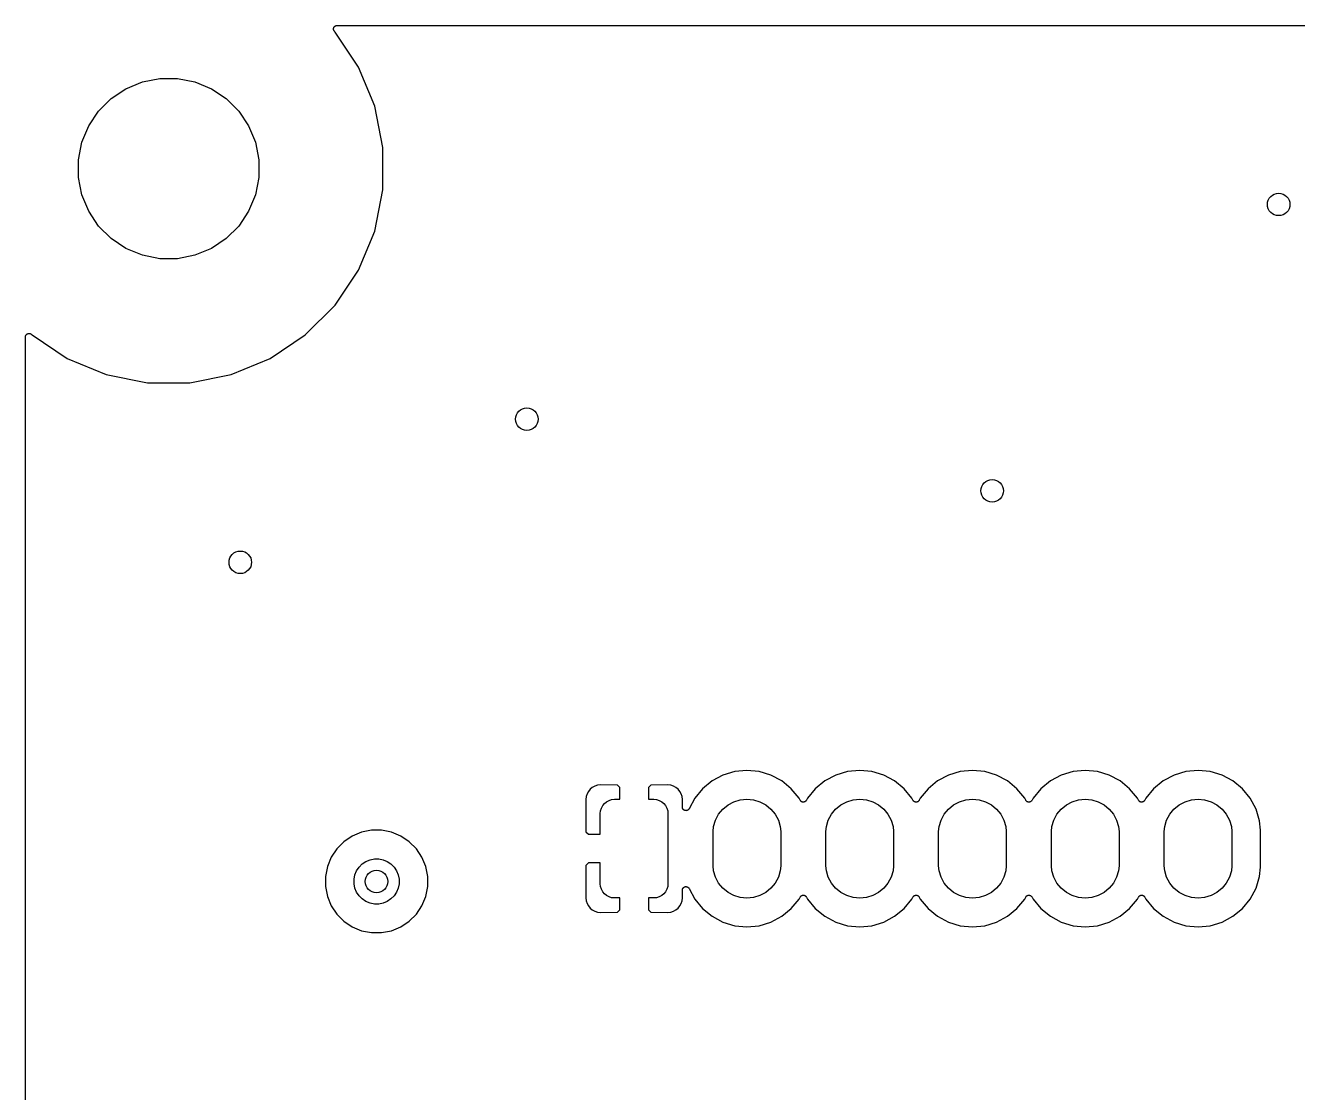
# Model space of a CAD drawing. Extents: x 1 to 139, y -76 to -1.
# Drawn here: x 0.64 to 23.2, y -19.57 to -0.64 of the extents above; entities that cross this region are included whole.
import ezdxf

# ---------------------------------------------------------------- set-up
doc = ezdxf.new("R2010")
doc.units = 0
doc.header["$MEASUREMENT"] = 0
doc.layers.add('BLACK', color=7, linetype='CONTINUOUS')

msp = doc.modelspace()

# ---------------------------------------------------------------- linework, layer by layer
at = {"layer": 'BLACK', "linetype": 'CONTINUOUS'}
for p, q in [((6.10199, -0.67965), (6.10378, -0.67389)), ((6.10378, -0.67389), (6.10383, -0.6738)), ((6.10383, -0.6738), (6.10386, -0.67369)), ((6.10386, -0.67369), (6.10678, -0.66833)), ((6.10678, -0.66833), (6.10967, -0.66299)), ((6.10967, -0.66299), (6.10974, -0.6629)), ((6.10974, -0.6629), (6.1098, -0.66281)), ((6.1098, -0.66281), (6.11367, -0.65816)), ((6.11367, -0.65816), (6.11757, -0.65344)), ((6.11757, -0.65344), (6.11766, -0.65337)), ((6.11766, -0.65337), (6.11773, -0.65329)), ((6.11773, -0.65329), (6.12254, -0.64939)), ((6.12254, -0.64939), (6.12717, -0.64561)), ((6.12717, -0.64561), (6.12727, -0.64556)), ((6.12727, -0.64556), (6.12736, -0.64549)), ((6.12736, -0.64549), (6.13275, -0.64265)), ((6.13275, -0.64265), (6.13812, -0.63979)), ((6.13812, -0.63979), (6.13823, -0.63976)), ((6.13823, -0.63976), (6.13832, -0.63971)), ((6.13832, -0.63971), (6.14403, -0.63801)), ((6.14403, -0.63801), (6.14998, -0.63621)), ((6.14998, -0.63621), (6.15009, -0.6362)), ((6.15009, -0.6362), (6.1502, -0.63617)), ((6.1502, -0.63617), (6.15635, -0.63558)), ((6.15635, -0.63558), (6.16231, -0.635)), ((6.16231, -0.635), (133.538, -0.635)), ((6.09882, -0.69783), (6.09949, -0.69164)), ((6.09883, -0.69795), (6.09882, -0.69783)), ((6.09882, -0.69806), (6.09883, -0.69795)), ((6.09936, -0.70401), (6.09882, -0.69806)), ((6.0999, -0.71018), (6.09936, -0.70401)), ((6.09949, -0.69164), (6.10011, -0.68573)), ((6.09993, -0.71029), (6.0999, -0.71018)), ((6.09994, -0.7104), (6.09993, -0.71029)), ((6.10166, -0.71623), (6.09994, -0.7104)), ((6.10011, -0.68573), (6.10014, -0.68563)), ((6.10014, -0.68563), (6.10016, -0.68551)), ((6.10016, -0.68551), (6.10199, -0.67965)), ((6.10336, -0.72208), (6.10166, -0.71623)), ((6.10341, -0.72218), (6.10336, -0.72208)), ((6.10344, -0.72229), (6.10341, -0.72218)), ((6.10629, -0.72774), (6.10344, -0.72229)), ((6.10906, -0.73308), (6.10629, -0.72774)), ((6.10913, -0.73317), (6.10906, -0.73308)), ((6.10918, -0.73327), (6.10913, -0.73317)), ((6.11303, -0.73806), (6.10918, -0.73327)), ((6.11679, -0.74277), (6.11303, -0.73806)), ((6.11694, -0.74292), (6.11679, -0.74277)), ((6.11695, -0.74293), (6.11694, -0.74292)), ((6.11696, -0.74294), (6.11695, -0.74293)), ((6.11741, -0.7434), (6.11696, -0.74294)), ((6.12665, -0.75264), (6.11741, -0.7434)), ((6.54252, -1.37503), (6.12665, -0.75264)), ((2.7083, -1.63649), (3.01741, -1.575)), ((3.01741, -1.575), (3.33259, -1.575)), ((3.33259, -1.575), (3.6417, -1.63649)), ((6.82897, -2.06658), (6.54252, -1.37503)), ((2.15506, -1.9322), (2.41712, -1.7571)), ((2.41712, -1.7571), (2.7083, -1.63649)), ((3.6417, -1.63649), (3.93288, -1.7571)), ((3.93288, -1.7571), (4.19494, -1.9322)), ((1.9322, -2.15506), (2.15506, -1.9322)), ((4.19494, -1.9322), (4.4178, -2.15506)), ((1.7571, -2.41712), (1.9322, -2.15506)), ((4.4178, -2.15506), (4.5929, -2.41712)), ((6.975, -2.80073), (6.82897, -2.06658)), ((1.63649, -2.7083), (1.7571, -2.41712)), ((4.5929, -2.41712), (4.71351, -2.7083)), ((1.575, -3.01741), (1.63649, -2.7083)), ((4.71351, -2.7083), (4.775, -3.01741)), ((6.975, -3.54927), (6.975, -2.80073)), ((1.575, -3.33259), (1.575, -3.01741)), ((4.775, -3.01741), (4.775, -3.33259)), ((1.63649, -3.6417), (1.575, -3.33259)), ((4.775, -3.33259), (4.71351, -3.6417)), ((6.82897, -4.28342), (6.975, -3.54927)), ((1.7571, -3.93288), (1.63649, -3.6417)), ((4.71351, -3.6417), (4.5929, -3.93288)), ((1.9322, -4.19494), (1.7571, -3.93288)), ((4.5929, -3.93288), (4.4178, -4.19494)), ((2.15506, -4.4178), (1.9322, -4.19494)), ((4.4178, -4.19494), (4.19494, -4.4178)), ((6.54252, -4.97497), (6.82897, -4.28342)), ((2.41712, -4.5929), (2.15506, -4.4178)), ((4.19494, -4.4178), (3.93288, -4.5929)), ((2.7083, -4.71351), (2.41712, -4.5929)), ((3.01741, -4.775), (2.7083, -4.71351)), ((3.6417, -4.71351), (3.33259, -4.775)), ((3.93288, -4.5929), (3.6417, -4.71351)), ((3.33259, -4.775), (3.01741, -4.775)), ((6.12665, -5.59736), (6.54252, -4.97497)), ((5.59736, -6.12665), (6.12665, -5.59736)), ((0.635, -6.16165), (0.63501, -6.16163)), ((0.635, -6.16167), (0.635, -6.16165)), ((0.635, -6.16231), (0.635, -6.16167)), ((0.635, -56.8778), (0.635, -6.16231)), ((0.63501, -6.16143), (0.63567, -6.15547)), ((0.63501, -6.16163), (0.63501, -6.16143)), ((0.63567, -6.15547), (0.63634, -6.14933)), ((0.63634, -6.14933), (0.63638, -6.14922)), ((0.63638, -6.14922), (0.63639, -6.14911)), ((0.63639, -6.14911), (0.6382, -6.14339)), ((0.6382, -6.14339), (0.64005, -6.1375)), ((0.64005, -6.1375), (0.6401, -6.13741)), ((0.6401, -6.13741), (0.64014, -6.1373)), ((0.64014, -6.1373), (0.64306, -6.13198)), ((0.64306, -6.13198), (0.64598, -6.12662)), ((0.64598, -6.12662), (0.64605, -6.12654)), ((0.64605, -6.12654), (0.64611, -6.12644)), ((0.64611, -6.12644), (0.65005, -6.12174)), ((0.65005, -6.12174), (0.65391, -6.1171)), ((0.65391, -6.1171), (0.654, -6.11703)), ((0.654, -6.11703), (0.65407, -6.11695)), ((0.65407, -6.11695), (0.65885, -6.1131)), ((0.65885, -6.1131), (0.66354, -6.1093)), ((0.66354, -6.1093), (0.66364, -6.10925)), ((0.66364, -6.10925), (0.66373, -6.10918)), ((0.66373, -6.10918), (0.66921, -6.10632)), ((0.66921, -6.10632), (0.67451, -6.10352)), ((0.67451, -6.10352), (0.67461, -6.10349)), ((0.67461, -6.10349), (0.67471, -6.10344)), ((0.67471, -6.10344), (0.68055, -6.10172)), ((0.68055, -6.10172), (0.68638, -6.09998)), ((0.68638, -6.09998), (0.6865, -6.09997)), ((0.6865, -6.09997), (0.6866, -6.09994)), ((0.6866, -6.09994), (0.69243, -6.09941)), ((0.69243, -6.09941), (0.69872, -6.09882)), ((0.69872, -6.09882), (0.69884, -6.09883)), ((0.69884, -6.09883), (0.69894, -6.09882)), ((0.69894, -6.09882), (0.70489, -6.09944)), ((0.70489, -6.09944), (0.71105, -6.10007)), ((0.71105, -6.10007), (0.71116, -6.1001)), ((0.71116, -6.1001), (0.71127, -6.10011)), ((0.71127, -6.10011), (0.71702, -6.10189)), ((0.71702, -6.10189), (0.7229, -6.10369)), ((0.7229, -6.10369), (0.723, -6.10374)), ((0.723, -6.10374), (0.72311, -6.10378)), ((0.72311, -6.10378), (0.72834, -6.10661)), ((0.72834, -6.10661), (0.73382, -6.10955)), ((0.73382, -6.10955), (0.73391, -6.10962)), ((0.73391, -6.10962), (0.73401, -6.10967)), ((0.73401, -6.10967), (0.7387, -6.11355)), ((0.7387, -6.11355), (0.7434, -6.11741)), ((0.7434, -6.11741), (0.75264, -6.12665)), ((0.75264, -6.12665), (1.37503, -6.54252)), ((4.97497, -6.54252), (5.59736, -6.12665)), ((1.37503, -6.54252), (2.06658, -6.82897)), ((4.28342, -6.82897), (4.97497, -6.54252)), ((2.06658, -6.82897), (2.80073, -6.975)), ((2.80073, -6.975), (3.54927, -6.975)), ((3.54927, -6.975), (4.28342, -6.82897)), ((13.0039, -13.9364), (12.8114, -14.0393)), ((13.2128, -13.873), (13.0039, -13.9364)), ((13.43, -13.8516), (13.2128, -13.873)), ((13.6472, -13.873), (13.43, -13.8516)), ((13.8561, -13.9364), (13.6472, -13.873)), ((14.0486, -14.0393), (13.8561, -13.9364)), ((15.0039, -13.9364), (14.8114, -14.0393)), ((15.2128, -13.873), (15.0039, -13.9364)), ((15.43, -13.8516), (15.2128, -13.873)), ((15.6472, -13.873), (15.43, -13.8516)), ((15.8561, -13.9364), (15.6472, -13.873)), ((16.0486, -14.0393), (15.8561, -13.9364)), ((17.0039, -13.9364), (16.8114, -14.0393)), ((17.2128, -13.873), (17.0039, -13.9364)), ((17.43, -13.8516), (17.2128, -13.873)), ((17.6472, -13.873), (17.43, -13.8516)), ((17.8561, -13.9364), (17.6472, -13.873)), ((18.0486, -14.0393), (17.8561, -13.9364)), ((19.0039, -13.9364), (18.8114, -14.0393)), ((19.2128, -13.873), (19.0039, -13.9364)), ((19.43, -13.8516), (19.2128, -13.873)), ((19.6472, -13.873), (19.43, -13.8516)), ((19.8561, -13.9364), (19.6472, -13.873)), ((20.0486, -14.0393), (19.8561, -13.9364)), ((21.0039, -13.9364), (20.8114, -14.0393)), ((21.2128, -13.873), (21.0039, -13.9364)), ((21.43, -13.8516), (21.2128, -13.873)), ((21.6472, -13.873), (21.43, -13.8516)), ((21.8561, -13.9364), (21.6472, -13.873)), ((22.0486, -14.0393), (21.8561, -13.9364)), ((10.6495, -14.1845), (10.6178, -14.2232)), ((10.6882, -14.1528), (10.6495, -14.1845)), ((10.7323, -14.1292), (10.6882, -14.1528)), ((10.7802, -14.1147), (10.7323, -14.1292)), ((10.833, -14.1095), (10.7802, -14.1147)), ((11.1337, -14.1109), (10.833, -14.1095)), ((11.176, -14.1532), (11.1337, -14.1109)), ((11.176, -14.365), (11.176, -14.1532)), ((11.7263, -14.1109), (11.684, -14.1532)), ((11.684, -14.1532), (11.684, -14.365)), ((12.027, -14.1095), (11.7263, -14.1109)), ((12.0798, -14.1147), (12.027, -14.1095)), ((12.1277, -14.1292), (12.0798, -14.1147)), ((12.1718, -14.1528), (12.1277, -14.1292)), ((12.2105, -14.1845), (12.1718, -14.1528)), ((12.2422, -14.2232), (12.2105, -14.1845)), ((12.6427, -14.1777), (12.5043, -14.3464)), ((12.8114, -14.0393), (12.6427, -14.1777)), ((14.2173, -14.1777), (14.0486, -14.0393)), ((14.3557, -14.3464), (14.2173, -14.1777)), ((14.6427, -14.1777), (14.5043, -14.3464)), ((14.8114, -14.0393), (14.6427, -14.1777)), ((16.2173, -14.1777), (16.0486, -14.0393)), ((16.3557, -14.3464), (16.2173, -14.1777)), ((16.6427, -14.1777), (16.5043, -14.3464)), ((16.8114, -14.0393), (16.6427, -14.1777)), ((18.2173, -14.1777), (18.0486, -14.0393)), ((18.3557, -14.3464), (18.2173, -14.1777)), ((18.6427, -14.1777), (18.5043, -14.3464)), ((18.8114, -14.0393), (18.6427, -14.1777)), ((20.2173, -14.1777), (20.0486, -14.0393)), ((20.3557, -14.3464), (20.2173, -14.1777)), ((20.6427, -14.1777), (20.5043, -14.3464)), ((20.8114, -14.0393), (20.6427, -14.1777)), ((22.2173, -14.1777), (22.0486, -14.0393)), ((22.3557, -14.3464), (22.2173, -14.1777)), ((10.5797, -14.3152), (10.5745, -14.368)), ((10.5745, -14.368), (10.5759, -14.9438)), ((10.5942, -14.2673), (10.5797, -14.3152)), ((10.6178, -14.2232), (10.5942, -14.2673)), ((10.8721, -14.4761), (10.9032, -14.4382)), ((10.9032, -14.4382), (10.9411, -14.4071)), ((10.9411, -14.4071), (10.9843, -14.384)), ((10.9843, -14.384), (11.0312, -14.3698)), ((11.0312, -14.3698), (11.08, -14.365)), ((11.08, -14.365), (11.176, -14.365)), ((11.684, -14.365), (11.78, -14.365)), ((11.78, -14.365), (11.8288, -14.3698)), ((11.8288, -14.3698), (11.8757, -14.384)), ((11.8757, -14.384), (11.9189, -14.4071)), ((11.9189, -14.4071), (11.9568, -14.4382)), ((11.9568, -14.4382), (11.9879, -14.4761)), ((12.2658, -14.2673), (12.2422, -14.2232)), ((12.2803, -14.3152), (12.2658, -14.2673)), ((12.2855, -14.368), (12.2803, -14.3152)), ((12.2852, -14.5027), (12.2855, -14.368)), ((12.5043, -14.3464), (12.4047, -14.5328)), ((13.095, -14.4637), (13.1993, -14.408)), ((13.1993, -14.408), (13.3124, -14.3737)), ((13.3124, -14.3737), (13.43, -14.3621)), ((13.43, -14.3621), (13.5476, -14.3737)), ((13.5476, -14.3737), (13.6607, -14.408)), ((13.6607, -14.408), (13.765, -14.4637)), ((14.374, -14.3806), (14.3557, -14.3464)), ((14.3774, -14.3857), (14.374, -14.3806)), ((14.3807, -14.3907), (14.3774, -14.3857)), ((14.3808, -14.3908), (14.3807, -14.3907)), ((14.3809, -14.3909), (14.3808, -14.3908)), ((14.3853, -14.3954), (14.3809, -14.3909)), ((14.3894, -14.3995), (14.3853, -14.3954)), ((14.3895, -14.3996), (14.3894, -14.3995)), ((14.3896, -14.3997), (14.3895, -14.3996)), ((14.3947, -14.4031), (14.3896, -14.3997)), ((14.3997, -14.4065), (14.3947, -14.4031)), ((14.3998, -14.4065), (14.3997, -14.4065)), ((14.3999, -14.4066), (14.3998, -14.4065)), ((14.4055, -14.409), (14.3999, -14.4066)), ((14.4111, -14.4113), (14.4055, -14.409)), ((14.4112, -14.4113), (14.4111, -14.4113)), ((14.4114, -14.4114), (14.4112, -14.4113)), ((14.4173, -14.4126), (14.4114, -14.4114)), ((14.4232, -14.4138), (14.4173, -14.4126)), ((14.4234, -14.4138), (14.4232, -14.4138)), ((14.4235, -14.4139), (14.4234, -14.4138)), ((14.4296, -14.4139), (14.4235, -14.4139)), ((14.4356, -14.414), (14.4296, -14.4139)), ((14.4358, -14.4139), (14.4356, -14.414)), ((14.4359, -14.4139), (14.4358, -14.4139)), ((14.4418, -14.4128), (14.4359, -14.4139)), ((14.4478, -14.4117), (14.4418, -14.4128)), ((14.4479, -14.4116), (14.4478, -14.4117)), ((14.4481, -14.4116), (14.4479, -14.4116)), ((14.4537, -14.4093), (14.4481, -14.4116)), ((14.4593, -14.407), (14.4537, -14.4093)), ((14.4594, -14.407), (14.4593, -14.407)), ((14.4595, -14.4069), (14.4594, -14.407)), ((14.4646, -14.4036), (14.4595, -14.4069)), ((14.4697, -14.4003), (14.4646, -14.4036)), ((14.4698, -14.4002), (14.4697, -14.4003)), ((14.4699, -14.4001), (14.4698, -14.4002)), ((14.4743, -14.3958), (14.4699, -14.4001)), ((14.4786, -14.3916), (14.4743, -14.3958)), ((14.4787, -14.3914), (14.4786, -14.3915)), ((14.4786, -14.3915), (14.4786, -14.3916)), ((14.4822, -14.3863), (14.4787, -14.3914)), ((14.4856, -14.3814), (14.4822, -14.3863)), ((14.4857, -14.3812), (14.4856, -14.3814)), ((14.486, -14.3806), (14.4857, -14.3812)), ((14.4857, -14.3812), (14.4857, -14.3812)), ((14.4857, -14.3812), (14.4857, -14.3812)), ((14.5043, -14.3464), (14.486, -14.3806)), ((15.095, -14.4637), (15.1993, -14.408)), ((15.1993, -14.408), (15.3124, -14.3737)), ((15.3124, -14.3737), (15.43, -14.3621)), ((15.43, -14.3621), (15.5476, -14.3737)), ((15.5476, -14.3737), (15.6607, -14.408)), ((15.6607, -14.408), (15.765, -14.4637)), ((16.374, -14.3806), (16.3557, -14.3464)), ((16.3774, -14.3857), (16.374, -14.3806)), ((16.3807, -14.3907), (16.3774, -14.3857)), ((16.3808, -14.3908), (16.3807, -14.3907)), ((16.3809, -14.3909), (16.3808, -14.3908)), ((16.3853, -14.3954), (16.3809, -14.3909)), ((16.3894, -14.3995), (16.3853, -14.3954)), ((16.3895, -14.3996), (16.3894, -14.3995)), ((16.3896, -14.3997), (16.3895, -14.3996)), ((16.3947, -14.4031), (16.3896, -14.3997)), ((16.3997, -14.4065), (16.3947, -14.4031)), ((16.3998, -14.4065), (16.3997, -14.4065)), ((16.3999, -14.4066), (16.3998, -14.4065)), ((16.4055, -14.409), (16.3999, -14.4066)), ((16.4111, -14.4113), (16.4055, -14.409)), ((16.4112, -14.4113), (16.4111, -14.4113)), ((16.4114, -14.4114), (16.4112, -14.4113)), ((16.4173, -14.4126), (16.4114, -14.4114)), ((16.4232, -14.4138), (16.4173, -14.4126)), ((16.4234, -14.4138), (16.4232, -14.4138)), ((16.4235, -14.4139), (16.4234, -14.4138)), ((16.4296, -14.4139), (16.4235, -14.4139)), ((16.4356, -14.414), (16.4296, -14.4139)), ((16.4358, -14.4139), (16.4356, -14.414)), ((16.4359, -14.4139), (16.4358, -14.4139)), ((16.4418, -14.4128), (16.4359, -14.4139)), ((16.4478, -14.4117), (16.4418, -14.4128)), ((16.4479, -14.4116), (16.4478, -14.4117)), ((16.4481, -14.4116), (16.4479, -14.4116)), ((16.4537, -14.4093), (16.4481, -14.4116)), ((16.4593, -14.407), (16.4537, -14.4093)), ((16.4594, -14.407), (16.4593, -14.407)), ((16.4595, -14.4069), (16.4594, -14.407)), ((16.4646, -14.4036), (16.4595, -14.4069)), ((16.4697, -14.4003), (16.4646, -14.4036)), ((16.4698, -14.4002), (16.4697, -14.4003)), ((16.4699, -14.4001), (16.4698, -14.4002)), ((16.4743, -14.3958), (16.4699, -14.4001)), ((16.4786, -14.3916), (16.4743, -14.3958)), ((16.4787, -14.3914), (16.4786, -14.3915)), ((16.4786, -14.3915), (16.4786, -14.3916)), ((16.4822, -14.3863), (16.4787, -14.3914)), ((16.4856, -14.3814), (16.4822, -14.3863)), ((16.4857, -14.3812), (16.4856, -14.3814)), ((16.486, -14.3806), (16.4857, -14.3812)), ((16.4857, -14.3812), (16.4857, -14.3812)), ((16.4857, -14.3812), (16.4857, -14.3812)), ((16.5043, -14.3464), (16.486, -14.3806)), ((17.095, -14.4637), (17.1993, -14.408)), ((17.1993, -14.408), (17.3124, -14.3737)), ((17.3124, -14.3737), (17.43, -14.3621)), ((17.43, -14.3621), (17.5476, -14.3737)), ((17.5476, -14.3737), (17.6607, -14.408)), ((17.6607, -14.408), (17.765, -14.4637)), ((18.374, -14.3806), (18.3557, -14.3464)), ((18.3774, -14.3857), (18.374, -14.3806)), ((18.3807, -14.3907), (18.3774, -14.3857)), ((18.3808, -14.3908), (18.3807, -14.3907)), ((18.3809, -14.3909), (18.3808, -14.3908)), ((18.3853, -14.3954), (18.3809, -14.3909)), ((18.3894, -14.3995), (18.3853, -14.3954)), ((18.3895, -14.3996), (18.3894, -14.3995)), ((18.3896, -14.3997), (18.3895, -14.3996)), ((18.3947, -14.4031), (18.3896, -14.3997)), ((18.3997, -14.4065), (18.3947, -14.4031)), ((18.3998, -14.4065), (18.3997, -14.4065)), ((18.3999, -14.4066), (18.3998, -14.4065)), ((18.4055, -14.409), (18.3999, -14.4066)), ((18.4111, -14.4113), (18.4055, -14.409)), ((18.4112, -14.4113), (18.4111, -14.4113)), ((18.4114, -14.4114), (18.4112, -14.4113)), ((18.4173, -14.4126), (18.4114, -14.4114)), ((18.4232, -14.4138), (18.4173, -14.4126)), ((18.4234, -14.4138), (18.4232, -14.4138)), ((18.4235, -14.4139), (18.4234, -14.4138)), ((18.4296, -14.4139), (18.4235, -14.4139)), ((18.4356, -14.414), (18.4296, -14.4139)), ((18.4358, -14.4139), (18.4356, -14.414)), ((18.4359, -14.4139), (18.4358, -14.4139)), ((18.4418, -14.4128), (18.4359, -14.4139)), ((18.4478, -14.4117), (18.4418, -14.4128)), ((18.4479, -14.4116), (18.4478, -14.4117)), ((18.4481, -14.4116), (18.4479, -14.4116)), ((18.4537, -14.4093), (18.4481, -14.4116)), ((18.4593, -14.407), (18.4537, -14.4093)), ((18.4594, -14.407), (18.4593, -14.407)), ((18.4595, -14.4069), (18.4594, -14.407)), ((18.4646, -14.4036), (18.4595, -14.4069)), ((18.4697, -14.4003), (18.4646, -14.4036)), ((18.4698, -14.4002), (18.4697, -14.4003)), ((18.4699, -14.4001), (18.4698, -14.4002)), ((18.4743, -14.3958), (18.4699, -14.4001)), ((18.4786, -14.3916), (18.4743, -14.3958)), ((18.4787, -14.3914), (18.4786, -14.3915)), ((18.4786, -14.3915), (18.4786, -14.3916)), ((18.4822, -14.3863), (18.4787, -14.3914)), ((18.4856, -14.3814), (18.4822, -14.3863)), ((18.4857, -14.3812), (18.4856, -14.3814)), ((18.486, -14.3806), (18.4857, -14.3812)), ((18.4857, -14.3812), (18.4857, -14.3812)), ((18.4857, -14.3812), (18.4857, -14.3812)), ((18.5043, -14.3464), (18.486, -14.3806)), ((19.095, -14.4637), (19.1993, -14.408)), ((19.1993, -14.408), (19.3124, -14.3737)), ((19.3124, -14.3737), (19.43, -14.3621)), ((19.43, -14.3621), (19.5476, -14.3737)), ((19.5476, -14.3737), (19.6607, -14.408)), ((19.6607, -14.408), (19.765, -14.4637)), ((20.374, -14.3806), (20.3557, -14.3464)), ((20.3774, -14.3857), (20.374, -14.3806)), ((20.3807, -14.3907), (20.3774, -14.3857)), ((20.3808, -14.3908), (20.3807, -14.3907)), ((20.3809, -14.3909), (20.3808, -14.3908)), ((20.3853, -14.3954), (20.3809, -14.3909)), ((20.3894, -14.3995), (20.3853, -14.3954)), ((20.3895, -14.3996), (20.3894, -14.3995)), ((20.3896, -14.3997), (20.3895, -14.3996)), ((20.3947, -14.4031), (20.3896, -14.3997)), ((20.3997, -14.4065), (20.3947, -14.4031)), ((20.3998, -14.4065), (20.3997, -14.4065)), ((20.3999, -14.4066), (20.3998, -14.4065)), ((20.4055, -14.409), (20.3999, -14.4066)), ((20.4111, -14.4113), (20.4055, -14.409)), ((20.4112, -14.4113), (20.4111, -14.4113)), ((20.4114, -14.4114), (20.4112, -14.4113)), ((20.4173, -14.4126), (20.4114, -14.4114)), ((20.4232, -14.4138), (20.4173, -14.4126)), ((20.4234, -14.4138), (20.4232, -14.4138)), ((20.4235, -14.4139), (20.4234, -14.4138)), ((20.4296, -14.4139), (20.4235, -14.4139)), ((20.4356, -14.414), (20.4296, -14.4139)), ((20.4358, -14.4139), (20.4356, -14.414)), ((20.4359, -14.4139), (20.4358, -14.4139)), ((20.4418, -14.4128), (20.4359, -14.4139)), ((20.4478, -14.4117), (20.4418, -14.4128)), ((20.4479, -14.4116), (20.4478, -14.4117)), ((20.4481, -14.4116), (20.4479, -14.4116)), ((20.4537, -14.4093), (20.4481, -14.4116)), ((20.4593, -14.407), (20.4537, -14.4093)), ((20.4594, -14.407), (20.4593, -14.407)), ((20.4595, -14.4069), (20.4594, -14.407)), ((20.4646, -14.4036), (20.4595, -14.4069)), ((20.4697, -14.4003), (20.4646, -14.4036)), ((20.4698, -14.4002), (20.4697, -14.4003)), ((20.4699, -14.4001), (20.4698, -14.4002)), ((20.4743, -14.3958), (20.4699, -14.4001)), ((20.4786, -14.3916), (20.4743, -14.3958)), ((20.4787, -14.3914), (20.4786, -14.3915)), ((20.4786, -14.3915), (20.4786, -14.3916)), ((20.4822, -14.3863), (20.4787, -14.3914)), ((20.4856, -14.3814), (20.4822, -14.3863)), ((20.4857, -14.3812), (20.4856, -14.3814)), ((20.486, -14.3806), (20.4857, -14.3812)), ((20.4857, -14.3812), (20.4857, -14.3812)), ((20.4857, -14.3812), (20.4857, -14.3812)), ((20.5043, -14.3464), (20.486, -14.3806)), ((21.095, -14.4637), (21.1993, -14.408)), ((21.1993, -14.408), (21.3124, -14.3737)), ((21.3124, -14.3737), (21.43, -14.3621)), ((21.43, -14.3621), (21.5476, -14.3737)), ((21.5476, -14.3737), (21.6607, -14.408)), ((21.6607, -14.408), (21.765, -14.4637)), ((22.4586, -14.5389), (22.3557, -14.3464)), ((10.83, -14.615), (10.8348, -14.5662)), ((10.83, -14.986), (10.83, -14.615)), ((10.8348, -14.5662), (10.849, -14.5193)), ((10.849, -14.5193), (10.8721, -14.4761)), ((11.9879, -14.4761), (12.011, -14.5193)), ((12.011, -14.5193), (12.0252, -14.5662)), ((12.0252, -14.5662), (12.03, -14.615)), ((12.03, -14.615), (12.03, -15.865)), ((12.2855, -14.5058), (12.2852, -14.5027)), ((12.2855, -14.5089), (12.2855, -14.5058)), ((12.2861, -14.5119), (12.2855, -14.5089)), ((12.2864, -14.515), (12.2861, -14.5119)), ((12.2873, -14.518), (12.2864, -14.515)), ((12.2879, -14.521), (12.2873, -14.518)), ((12.289, -14.5239), (12.2879, -14.521)), ((12.2899, -14.5269), (12.289, -14.5239)), ((12.2914, -14.5296), (12.2899, -14.5269)), ((12.2926, -14.5325), (12.2914, -14.5296)), ((12.2943, -14.5351), (12.2926, -14.5325)), ((12.2957, -14.5378), (12.2943, -14.5351)), ((12.2977, -14.5403), (12.2957, -14.5378)), ((12.2994, -14.5429), (12.2977, -14.5403)), ((12.3016, -14.5451), (12.2994, -14.5429)), ((12.3035, -14.5475), (12.3016, -14.5451)), ((12.3059, -14.5495), (12.3035, -14.5475)), ((12.3081, -14.5517), (12.3059, -14.5495)), ((12.3107, -14.5534), (12.3081, -14.5517)), ((12.313, -14.5554), (12.3107, -14.5534)), ((12.3158, -14.5569), (12.313, -14.5554)), ((12.3184, -14.5586), (12.3158, -14.5569)), ((12.3212, -14.5598), (12.3184, -14.5586)), ((12.3239, -14.5613), (12.3212, -14.5598)), ((12.3269, -14.5622), (12.3239, -14.5613)), ((12.3298, -14.5634), (12.3269, -14.5622)), ((12.3328, -14.5641), (12.3298, -14.5634)), ((12.3358, -14.565), (12.3328, -14.5641)), ((12.3389, -14.5653), (12.3358, -14.565)), ((12.3419, -14.566), (12.3389, -14.5653)), ((12.345, -14.566), (12.3419, -14.566)), ((12.3481, -14.5663), (12.345, -14.566)), ((12.3512, -14.5661), (12.3481, -14.5663)), ((12.3543, -14.5661), (12.3512, -14.5661)), ((12.3573, -14.5655), (12.3543, -14.5661)), ((12.3604, -14.5652), (12.3573, -14.5655)), ((12.3634, -14.5644), (12.3604, -14.5652)), ((12.3665, -14.5638), (12.3634, -14.5644)), ((12.3694, -14.5626), (12.3665, -14.5638)), ((12.3723, -14.5618), (12.3694, -14.5626)), ((12.3751, -14.5603), (12.3723, -14.5618)), ((12.378, -14.5592), (12.3751, -14.5603)), ((12.3806, -14.5575), (12.378, -14.5592)), ((12.3833, -14.5561), (12.3806, -14.5575)), ((12.3858, -14.5541), (12.3833, -14.5561)), ((12.3884, -14.5524), (12.3858, -14.5541)), ((12.3906, -14.5503), (12.3884, -14.5524)), ((12.393, -14.5483), (12.3906, -14.5503)), ((12.395, -14.5459), (12.393, -14.5483)), ((12.3972, -14.5438), (12.395, -14.5459)), ((12.399, -14.5412), (12.3972, -14.5438)), ((12.401, -14.5388), (12.399, -14.5412)), ((12.4025, -14.5361), (12.401, -14.5388)), ((12.4043, -14.5335), (12.4025, -14.5361)), ((12.4047, -14.5328), (12.4043, -14.5335)), ((12.873, -14.7343), (12.9287, -14.63)), ((12.9287, -14.63), (13.0037, -14.5387)), ((13.0037, -14.5387), (13.095, -14.4637)), ((13.765, -14.4637), (13.8563, -14.5387)), ((13.8563, -14.5387), (13.9313, -14.63)), ((13.9313, -14.63), (13.987, -14.7343)), ((14.873, -14.7343), (14.9287, -14.63)), ((14.9287, -14.63), (15.0037, -14.5387)), ((15.0037, -14.5387), (15.095, -14.4637)), ((15.765, -14.4637), (15.8563, -14.5387)), ((15.8563, -14.5387), (15.9313, -14.63)), ((15.9313, -14.63), (15.987, -14.7343)), ((16.873, -14.7343), (16.9287, -14.63)), ((16.9287, -14.63), (17.0037, -14.5387)), ((17.0037, -14.5387), (17.095, -14.4637)), ((17.765, -14.4637), (17.8563, -14.5387)), ((17.8563, -14.5387), (17.9313, -14.63)), ((17.9313, -14.63), (17.987, -14.7343)), ((18.873, -14.7343), (18.9287, -14.63)), ((18.9287, -14.63), (19.0037, -14.5387)), ((19.0037, -14.5387), (19.095, -14.4637)), ((19.765, -14.4637), (19.8563, -14.5387)), ((19.8563, -14.5387), (19.9313, -14.63)), ((19.9313, -14.63), (19.987, -14.7343)), ((20.873, -14.7343), (20.9287, -14.63)), ((20.9287, -14.63), (21.0037, -14.5387)), ((21.0037, -14.5387), (21.095, -14.4637)), ((21.765, -14.4637), (21.8563, -14.5387)), ((21.8563, -14.5387), (21.9313, -14.63)), ((21.9313, -14.63), (21.987, -14.7343)), ((22.522, -14.7478), (22.4586, -14.5389)), ((12.83, -14.9355), (12.8387, -14.8474)), ((12.8387, -14.8474), (12.873, -14.7343)), ((13.987, -14.7343), (14.0213, -14.8474)), ((14.0213, -14.8474), (14.03, -14.9355)), ((14.83, -14.9355), (14.8387, -14.8474)), ((14.8387, -14.8474), (14.873, -14.7343)), ((15.987, -14.7343), (16.0213, -14.8474)), ((16.0213, -14.8474), (16.03, -14.9355)), ((16.83, -14.9355), (16.8387, -14.8474)), ((16.8387, -14.8474), (16.873, -14.7343)), ((17.987, -14.7343), (18.0213, -14.8474)), ((18.0213, -14.8474), (18.03, -14.9355)), ((18.83, -14.9355), (18.8387, -14.8474)), ((18.8387, -14.8474), (18.873, -14.7343)), ((19.987, -14.7343), (20.0213, -14.8474)), ((20.0213, -14.8474), (20.03, -14.9355)), ((20.83, -14.9355), (20.8387, -14.8474)), ((20.8387, -14.8474), (20.873, -14.7343)), ((21.987, -14.7343), (22.0213, -14.8474)), ((22.0213, -14.8474), (22.03, -14.9355)), ((22.538, -14.9106), (22.522, -14.7478)), ((6.4321, -15.0178), (6.28338, -15.1172)), ((6.59734, -14.9494), (6.4321, -15.0178)), ((6.77277, -14.9145), (6.59734, -14.9494)), ((6.95163, -14.9145), (6.77277, -14.9145)), ((7.12706, -14.9494), (6.95163, -14.9145)), ((7.2923, -15.0178), (7.12706, -14.9494)), ((7.44102, -15.1172), (7.2923, -15.0178)), ((10.5759, -14.9438), (10.6182, -14.986)), ((10.6182, -14.986), (10.83, -14.986)), ((12.83, -15.5445), (12.83, -14.9355)), ((14.03, -14.9355), (14.03, -15.5445)), ((14.83, -15.5445), (14.83, -14.9355)), ((16.03, -14.9355), (16.03, -15.5445)), ((16.83, -15.5445), (16.83, -14.9355)), ((18.03, -14.9355), (18.03, -15.5445)), ((18.83, -15.5445), (18.83, -14.9355)), ((20.03, -14.9355), (20.03, -15.5445)), ((20.83, -15.5445), (20.83, -14.9355)), ((22.03, -14.9355), (22.03, -15.5445)), ((22.538, -15.5694), (22.538, -14.9106)), ((6.15691, -15.2437), (6.05754, -15.3924)), ((6.28338, -15.1172), (6.15691, -15.2437)), ((7.56749, -15.2437), (7.44102, -15.1172)), ((7.66686, -15.3924), (7.56749, -15.2437)), ((5.98909, -15.5576), (5.9542, -15.7331)), ((6.05754, -15.3924), (5.98909, -15.5576)), ((6.5515, -15.5675), (6.60722, -15.5118)), ((6.60722, -15.5118), (6.67273, -15.468)), ((6.67273, -15.468), (6.74552, -15.4379)), ((6.74552, -15.4379), (6.8228, -15.4225)), ((6.8228, -15.4225), (6.9016, -15.4225)), ((6.9016, -15.4225), (6.97888, -15.4379)), ((6.97888, -15.4379), (7.05167, -15.468)), ((7.05167, -15.468), (7.11719, -15.5118)), ((7.11719, -15.5118), (7.1729, -15.5675)), ((7.73531, -15.5576), (7.66686, -15.3924)), ((7.7702, -15.7331), (7.73531, -15.5576)), ((10.5759, -15.5362), (10.5745, -16.112)), ((10.6182, -15.494), (10.5759, -15.5362)), ((10.83, -15.494), (10.6182, -15.494)), ((10.83, -15.865), (10.83, -15.494)), ((12.8387, -15.6326), (12.83, -15.5445)), ((14.03, -15.5445), (14.0213, -15.6326)), ((14.8387, -15.6326), (14.83, -15.5445)), ((16.03, -15.5445), (16.0213, -15.6326)), ((16.8387, -15.6326), (16.83, -15.5445)), ((18.03, -15.5445), (18.0213, -15.6326)), ((18.8387, -15.6326), (18.83, -15.5445)), ((20.03, -15.5445), (20.0213, -15.6326)), ((20.8387, -15.6326), (20.83, -15.5445)), ((22.03, -15.5445), (22.0213, -15.6326)), ((5.9542, -15.7331), (5.9542, -15.9119)), ((6.4622, -15.7831), (6.47757, -15.7058)), ((6.4622, -15.8619), (6.4622, -15.7831)), ((6.47757, -15.7058), (6.50772, -15.633)), ((6.50772, -15.633), (6.5515, -15.5675)), ((7.1729, -15.5675), (7.21667, -15.633)), ((7.21667, -15.633), (7.24683, -15.7058)), ((7.24683, -15.7058), (7.2622, -15.7831)), ((7.2622, -15.7831), (7.2622, -15.8619)), ((7.7702, -15.9119), (7.7702, -15.7331)), ((12.873, -15.7457), (12.8387, -15.6326)), ((12.9287, -15.85), (12.873, -15.7457)), ((13.987, -15.7457), (13.9313, -15.85)), ((14.0213, -15.6326), (13.987, -15.7457)), ((14.873, -15.7457), (14.8387, -15.6326)), ((14.9287, -15.85), (14.873, -15.7457)), ((15.987, -15.7457), (15.9313, -15.85)), ((16.0213, -15.6326), (15.987, -15.7457)), ((16.873, -15.7457), (16.8387, -15.6326)), ((16.9287, -15.85), (16.873, -15.7457)), ((17.987, -15.7457), (17.9313, -15.85)), ((18.0213, -15.6326), (17.987, -15.7457)), ((18.873, -15.7457), (18.8387, -15.6326)), ((18.9287, -15.85), (18.873, -15.7457)), ((19.987, -15.7457), (19.9313, -15.85)), ((20.0213, -15.6326), (19.987, -15.7457)), ((20.873, -15.7457), (20.8387, -15.6326)), ((20.9287, -15.85), (20.873, -15.7457)), ((21.987, -15.7457), (21.9313, -15.85)), ((22.0213, -15.6326), (21.987, -15.7457)), ((22.4586, -15.9411), (22.522, -15.7322)), ((22.522, -15.7322), (22.538, -15.5694)), ((5.9542, -15.9119), (5.98909, -16.0874)), ((6.47757, -15.9392), (6.4622, -15.8619)), ((6.50772, -16.012), (6.47757, -15.9392)), ((6.5515, -16.0775), (6.50772, -16.012)), ((7.21667, -16.012), (7.1729, -16.0775)), ((7.24683, -15.9392), (7.21667, -16.012)), ((7.2622, -15.8619), (7.24683, -15.9392)), ((7.73531, -16.0874), (7.7702, -15.9119)), ((10.8348, -15.9138), (10.83, -15.865)), ((10.849, -15.9607), (10.8348, -15.9138)), ((10.8721, -16.0039), (10.849, -15.9607)), ((10.9032, -16.0418), (10.8721, -16.0039)), ((11.9879, -16.0039), (11.9568, -16.0418)), ((12.011, -15.9607), (11.9879, -16.0039)), ((12.0252, -15.9138), (12.011, -15.9607)), ((12.03, -15.865), (12.0252, -15.9138)), ((12.2852, -15.9764), (12.2855, -15.9733)), ((12.2852, -15.9773), (12.2852, -15.9764)), ((12.2855, -16.112), (12.2852, -15.9773)), ((12.2855, -15.9733), (12.2856, -15.9702)), ((12.2856, -15.9702), (12.2862, -15.9672)), ((12.2862, -15.9672), (12.2865, -15.9641)), ((12.2865, -15.9641), (12.2875, -15.9612)), ((12.2875, -15.9612), (12.2881, -15.9581)), ((12.2881, -15.9581), (12.2893, -15.9552)), ((12.2893, -15.9552), (12.2903, -15.9523)), ((12.2903, -15.9523), (12.2918, -15.9496)), ((12.2918, -15.9496), (12.293, -15.9467)), ((12.293, -15.9467), (12.2947, -15.9441)), ((12.2947, -15.9441), (12.2962, -15.9414)), ((12.2962, -15.9414), (12.2982, -15.939)), ((12.2982, -15.939), (12.3, -15.9365)), ((12.3, -15.9365), (12.3022, -15.9343)), ((12.3022, -15.9343), (12.3041, -15.9319)), ((12.3041, -15.9319), (12.3066, -15.93)), ((12.3066, -15.93), (12.3088, -15.9278)), ((12.3088, -15.9278), (12.3114, -15.9261)), ((12.3114, -15.9261), (12.3138, -15.9241)), ((12.3138, -15.9241), (12.3165, -15.9227)), ((12.3165, -15.9227), (12.3191, -15.921)), ((12.3191, -15.921), (12.322, -15.9198)), ((12.322, -15.9198), (12.3247, -15.9184)), ((12.3247, -15.9184), (12.3277, -15.9175)), ((12.3277, -15.9175), (12.3306, -15.9163)), ((12.3306, -15.9163), (12.3337, -15.9157)), ((12.3337, -15.9157), (12.3366, -15.9148)), ((12.3366, -15.9148), (12.3397, -15.9145)), ((12.3397, -15.9145), (12.3428, -15.9139)), ((12.3428, -15.9139), (12.3459, -15.914)), ((12.3459, -15.914), (12.349, -15.9137)), ((12.349, -15.9137), (12.3521, -15.914)), ((12.3521, -15.914), (12.3552, -15.914)), ((12.3552, -15.914), (12.3582, -15.9146)), ((12.3582, -15.9146), (12.3613, -15.9149)), ((12.3613, -15.9149), (12.3643, -15.9158)), ((12.3643, -15.9158), (12.3673, -15.9165)), ((12.3673, -15.9165), (12.3702, -15.9177)), ((12.3702, -15.9177), (12.3731, -15.9186)), ((12.3731, -15.9186), (12.3759, -15.92)), ((12.3759, -15.92), (12.3788, -15.9212)), ((12.3788, -15.9212), (12.3813, -15.923)), ((12.3813, -15.923), (12.3841, -15.9244)), ((12.3841, -15.9244), (12.3865, -15.9264)), ((12.3865, -15.9264), (12.3891, -15.9282)), ((12.3891, -15.9282), (12.3912, -15.9303)), ((12.3912, -15.9303), (12.3936, -15.9323)), ((12.3936, -15.9323), (12.3956, -15.9347)), ((12.3956, -15.9347), (12.3978, -15.9369)), ((12.3978, -15.9369), (12.3995, -15.9395)), ((12.3995, -15.9395), (12.4015, -15.9419)), ((12.4015, -15.9419), (12.403, -15.9446)), ((12.403, -15.9446), (12.4047, -15.9472)), ((12.4047, -15.9472), (12.5043, -16.1336)), ((13.0037, -15.9413), (12.9287, -15.85)), ((13.095, -16.0163), (13.0037, -15.9413)), ((13.1993, -16.072), (13.095, -16.0163)), ((13.765, -16.0163), (13.6607, -16.072)), ((13.8563, -15.9413), (13.765, -16.0163)), ((13.9313, -15.85), (13.8563, -15.9413)), ((15.0037, -15.9413), (14.9287, -15.85)), ((15.095, -16.0163), (15.0037, -15.9413)), ((15.1993, -16.072), (15.095, -16.0163)), ((15.765, -16.0163), (15.6607, -16.072)), ((15.8563, -15.9413), (15.765, -16.0163)), ((15.9313, -15.85), (15.8563, -15.9413)), ((17.0037, -15.9413), (16.9287, -15.85)), ((17.095, -16.0163), (17.0037, -15.9413)), ((17.1993, -16.072), (17.095, -16.0163)), ((17.765, -16.0163), (17.6607, -16.072)), ((17.8563, -15.9413), (17.765, -16.0163)), ((17.9313, -15.85), (17.8563, -15.9413)), ((19.0037, -15.9413), (18.9287, -15.85)), ((19.095, -16.0163), (19.0037, -15.9413)), ((19.1993, -16.072), (19.095, -16.0163)), ((19.765, -16.0163), (19.6607, -16.072)), ((19.8563, -15.9413), (19.765, -16.0163)), ((19.9313, -15.85), (19.8563, -15.9413)), ((21.0037, -15.9413), (20.9287, -15.85)), ((21.095, -16.0163), (21.0037, -15.9413)), ((21.1993, -16.072), (21.095, -16.0163)), ((21.765, -16.0163), (21.6607, -16.072)), ((21.8563, -15.9413), (21.765, -16.0163)), ((21.9313, -15.85), (21.8563, -15.9413)), ((22.3557, -16.1336), (22.4586, -15.9411)), ((5.98909, -16.0874), (6.05754, -16.2526)), ((6.60722, -16.1332), (6.5515, -16.0775)), ((6.67273, -16.177), (6.60722, -16.1332)), ((6.74552, -16.2071), (6.67273, -16.177)), ((6.8228, -16.2225), (6.74552, -16.2071)), ((6.9016, -16.2225), (6.8228, -16.2225)), ((6.97888, -16.2071), (6.9016, -16.2225)), ((7.05167, -16.177), (6.97888, -16.2071)), ((7.11719, -16.1332), (7.05167, -16.177)), ((7.1729, -16.0775), (7.11719, -16.1332)), ((7.66686, -16.2526), (7.73392, -16.0907)), ((7.73392, -16.0907), (7.73531, -16.0874)), ((7.73392, -16.0907), (7.73392, -16.0907)), ((10.5745, -16.112), (10.5797, -16.1648)), ((10.5797, -16.1648), (10.5942, -16.2127)), ((10.5942, -16.2127), (10.6178, -16.2568)), ((10.9411, -16.0729), (10.9032, -16.0418)), ((10.9843, -16.096), (10.9411, -16.0729)), ((11.0312, -16.1102), (10.9843, -16.096)), ((11.08, -16.115), (11.0312, -16.1102)), ((11.176, -16.115), (11.08, -16.115)), ((11.176, -16.3268), (11.176, -16.115)), ((11.78, -16.115), (11.684, -16.115)), ((11.684, -16.115), (11.684, -16.3268)), ((11.8288, -16.1102), (11.78, -16.115)), ((11.8757, -16.096), (11.8288, -16.1102)), ((11.9189, -16.0729), (11.8757, -16.096)), ((11.9568, -16.0418), (11.9189, -16.0729)), ((12.2422, -16.2568), (12.2658, -16.2127)), ((12.2658, -16.2127), (12.2803, -16.1648)), ((12.2803, -16.1648), (12.2855, -16.112)), ((12.5043, -16.1336), (12.6427, -16.3023)), ((13.3124, -16.1063), (13.1993, -16.072)), ((13.43, -16.1179), (13.3124, -16.1063)), ((13.5476, -16.1063), (13.43, -16.1179)), ((13.6607, -16.072), (13.5476, -16.1063)), ((14.2173, -16.3023), (14.3557, -16.1336)), ((14.3557, -16.1336), (14.374, -16.0994)), ((14.374, -16.0994), (14.3743, -16.0988)), ((14.3743, -16.0988), (14.3744, -16.0986)), ((14.3743, -16.0988), (14.3743, -16.0988)), ((14.3743, -16.0988), (14.3743, -16.0988)), ((14.3744, -16.0986), (14.3778, -16.0937)), ((14.3778, -16.0937), (14.3813, -16.0886)), ((14.3813, -16.0886), (14.3814, -16.0885)), ((14.3814, -16.0884), (14.3857, -16.0843)), ((14.3814, -16.0885), (14.3814, -16.0884)), ((14.3857, -16.0843), (14.3901, -16.0799)), ((14.3901, -16.0799), (14.3902, -16.0798)), ((14.3902, -16.0798), (14.3903, -16.0797)), ((14.3903, -16.0797), (14.3954, -16.0764)), ((14.3954, -16.0764), (14.4005, -16.0731)), ((14.4005, -16.0731), (14.4006, -16.073)), ((14.4006, -16.073), (14.4007, -16.073)), ((14.4007, -16.073), (14.4064, -16.0707)), ((14.4064, -16.0707), (14.4119, -16.0684)), ((14.4119, -16.0684), (14.4121, -16.0684)), ((14.4121, -16.0684), (14.4122, -16.0683)), ((14.4122, -16.0683), (14.4181, -16.0672)), ((14.4181, -16.0672), (14.4241, -16.0661)), ((14.4241, -16.0661), (14.4242, -16.0661)), ((14.4242, -16.0661), (14.4244, -16.066)), ((14.4244, -16.066), (14.4303, -16.0661)), ((14.4303, -16.0661), (14.4365, -16.0661)), ((14.4365, -16.0661), (14.4366, -16.0662)), ((14.4366, -16.0662), (14.4368, -16.0662)), ((14.4368, -16.0662), (14.4425, -16.0673)), ((14.4425, -16.0673), (14.4486, -16.0686)), ((14.4486, -16.0686), (14.4488, -16.0686)), ((14.4488, -16.0686), (14.4489, -16.0687)), ((14.4489, -16.0687), (14.4543, -16.071)), ((14.4543, -16.071), (14.4601, -16.0734)), ((14.4601, -16.0734), (14.4602, -16.0735)), ((14.4602, -16.0735), (14.4603, -16.0735)), ((14.4603, -16.0735), (14.4652, -16.0768)), ((14.4652, -16.0768), (14.4704, -16.0803)), ((14.4704, -16.0803), (14.4705, -16.0804)), ((14.4705, -16.0804), (14.4706, -16.0805)), ((14.4706, -16.0805), (14.4747, -16.0846)), ((14.4747, -16.0846), (14.4791, -16.0891)), ((14.4791, -16.0891), (14.4792, -16.0892)), ((14.4792, -16.0892), (14.4793, -16.0893)), ((14.4793, -16.0893), (14.4825, -16.0942)), ((14.4825, -16.0942), (14.486, -16.0994)), ((14.486, -16.0994), (14.5043, -16.1336)), ((14.5043, -16.1336), (14.6427, -16.3023)), ((15.3124, -16.1063), (15.1993, -16.072)), ((15.43, -16.1179), (15.3124, -16.1063)), ((15.5476, -16.1063), (15.43, -16.1179)), ((15.6607, -16.072), (15.5476, -16.1063)), ((16.2173, -16.3023), (16.3557, -16.1336)), ((16.3557, -16.1336), (16.374, -16.0994)), ((16.374, -16.0994), (16.3743, -16.0988)), ((16.3743, -16.0988), (16.3744, -16.0986)), ((16.3743, -16.0988), (16.3743, -16.0988)), ((16.3743, -16.0988), (16.3743, -16.0988)), ((16.3744, -16.0986), (16.3778, -16.0937)), ((16.3778, -16.0937), (16.3813, -16.0886)), ((16.3813, -16.0886), (16.3814, -16.0885)), ((16.3814, -16.0884), (16.3857, -16.0843)), ((16.3814, -16.0885), (16.3814, -16.0884)), ((16.3857, -16.0843), (16.3901, -16.0799)), ((16.3901, -16.0799), (16.3902, -16.0798)), ((16.3902, -16.0798), (16.3903, -16.0797)), ((16.3903, -16.0797), (16.3954, -16.0764)), ((16.3954, -16.0764), (16.4005, -16.0731)), ((16.4005, -16.0731), (16.4006, -16.073)), ((16.4006, -16.073), (16.4007, -16.073)), ((16.4007, -16.073), (16.4064, -16.0707)), ((16.4064, -16.0707), (16.4119, -16.0684)), ((16.4119, -16.0684), (16.4121, -16.0684)), ((16.4121, -16.0684), (16.4122, -16.0683)), ((16.4122, -16.0683), (16.4181, -16.0672)), ((16.4181, -16.0672), (16.4241, -16.0661)), ((16.4241, -16.0661), (16.4242, -16.0661)), ((16.4242, -16.0661), (16.4244, -16.066)), ((16.4244, -16.066), (16.4303, -16.0661)), ((16.4303, -16.0661), (16.4365, -16.0661)), ((16.4365, -16.0661), (16.4366, -16.0662)), ((16.4366, -16.0662), (16.4368, -16.0662)), ((16.4368, -16.0662), (16.4425, -16.0673)), ((16.4425, -16.0673), (16.4486, -16.0686)), ((16.4486, -16.0686), (16.4488, -16.0686)), ((16.4488, -16.0686), (16.4489, -16.0687)), ((16.4489, -16.0687), (16.4543, -16.071)), ((16.4543, -16.071), (16.4601, -16.0734)), ((16.4601, -16.0734), (16.4602, -16.0735)), ((16.4602, -16.0735), (16.4603, -16.0735)), ((16.4603, -16.0735), (16.4652, -16.0768)), ((16.4652, -16.0768), (16.4704, -16.0803)), ((16.4704, -16.0803), (16.4705, -16.0804)), ((16.4705, -16.0804), (16.4706, -16.0805)), ((16.4706, -16.0805), (16.4747, -16.0846)), ((16.4747, -16.0846), (16.4791, -16.0891)), ((16.4791, -16.0891), (16.4792, -16.0892)), ((16.4792, -16.0892), (16.4793, -16.0893)), ((16.4793, -16.0893), (16.4825, -16.0942)), ((16.4825, -16.0942), (16.486, -16.0994)), ((16.486, -16.0994), (16.5043, -16.1336)), ((16.5043, -16.1336), (16.6427, -16.3023)), ((17.3124, -16.1063), (17.1993, -16.072)), ((17.43, -16.1179), (17.3124, -16.1063)), ((17.5476, -16.1063), (17.43, -16.1179)), ((17.6607, -16.072), (17.5476, -16.1063)), ((18.2173, -16.3023), (18.3557, -16.1336)), ((18.3557, -16.1336), (18.374, -16.0994)), ((18.374, -16.0994), (18.3743, -16.0988)), ((18.3743, -16.0988), (18.3744, -16.0986)), ((18.3743, -16.0988), (18.3743, -16.0988)), ((18.3743, -16.0988), (18.3743, -16.0988)), ((18.3744, -16.0986), (18.3778, -16.0937)), ((18.3778, -16.0937), (18.3813, -16.0886)), ((18.3813, -16.0886), (18.3814, -16.0885)), ((18.3814, -16.0884), (18.3857, -16.0843)), ((18.3814, -16.0885), (18.3814, -16.0884)), ((18.3857, -16.0843), (18.3901, -16.0799)), ((18.3901, -16.0799), (18.3902, -16.0798)), ((18.3902, -16.0798), (18.3903, -16.0797)), ((18.3903, -16.0797), (18.3954, -16.0764)), ((18.3954, -16.0764), (18.4005, -16.0731)), ((18.4005, -16.0731), (18.4006, -16.073)), ((18.4006, -16.073), (18.4007, -16.073)), ((18.4007, -16.073), (18.4064, -16.0707)), ((18.4064, -16.0707), (18.4119, -16.0684)), ((18.4119, -16.0684), (18.4121, -16.0684)), ((18.4121, -16.0684), (18.4122, -16.0683)), ((18.4122, -16.0683), (18.4181, -16.0672)), ((18.4181, -16.0672), (18.4241, -16.0661)), ((18.4241, -16.0661), (18.4242, -16.0661)), ((18.4242, -16.0661), (18.4244, -16.066)), ((18.4244, -16.066), (18.4303, -16.0661)), ((18.4303, -16.0661), (18.4365, -16.0661)), ((18.4365, -16.0661), (18.4366, -16.0662)), ((18.4366, -16.0662), (18.4368, -16.0662)), ((18.4368, -16.0662), (18.4425, -16.0673)), ((18.4425, -16.0673), (18.4486, -16.0686)), ((18.4486, -16.0686), (18.4488, -16.0686)), ((18.4488, -16.0686), (18.4489, -16.0687)), ((18.4489, -16.0687), (18.4543, -16.071)), ((18.4543, -16.071), (18.4601, -16.0734)), ((18.4601, -16.0734), (18.4602, -16.0735)), ((18.4602, -16.0735), (18.4603, -16.0735)), ((18.4603, -16.0735), (18.4652, -16.0768)), ((18.4652, -16.0768), (18.4704, -16.0803)), ((18.4704, -16.0803), (18.4705, -16.0804)), ((18.4705, -16.0804), (18.4706, -16.0805)), ((18.4706, -16.0805), (18.4747, -16.0846)), ((18.4747, -16.0846), (18.4791, -16.0891)), ((18.4791, -16.0891), (18.4792, -16.0892)), ((18.4792, -16.0892), (18.4793, -16.0893)), ((18.4793, -16.0893), (18.4825, -16.0942)), ((18.4825, -16.0942), (18.486, -16.0994)), ((18.486, -16.0994), (18.5043, -16.1336)), ((18.5043, -16.1336), (18.6427, -16.3023)), ((19.3124, -16.1063), (19.1993, -16.072)), ((19.43, -16.1179), (19.3124, -16.1063)), ((19.5476, -16.1063), (19.43, -16.1179)), ((19.6607, -16.072), (19.5476, -16.1063)), ((20.2173, -16.3023), (20.3557, -16.1336)), ((20.3557, -16.1336), (20.374, -16.0994)), ((20.374, -16.0994), (20.3743, -16.0988)), ((20.3743, -16.0988), (20.3744, -16.0986)), ((20.3743, -16.0988), (20.3743, -16.0988)), ((20.3743, -16.0988), (20.3743, -16.0988)), ((20.3744, -16.0986), (20.3778, -16.0937)), ((20.3778, -16.0937), (20.3813, -16.0886)), ((20.3813, -16.0886), (20.3814, -16.0885)), ((20.3814, -16.0884), (20.3857, -16.0843)), ((20.3814, -16.0885), (20.3814, -16.0884)), ((20.3857, -16.0843), (20.3901, -16.0799)), ((20.3901, -16.0799), (20.3902, -16.0798)), ((20.3902, -16.0798), (20.3903, -16.0797)), ((20.3903, -16.0797), (20.3954, -16.0764)), ((20.3954, -16.0764), (20.4005, -16.0731)), ((20.4005, -16.0731), (20.4006, -16.073)), ((20.4006, -16.073), (20.4007, -16.073)), ((20.4007, -16.073), (20.4064, -16.0707)), ((20.4064, -16.0707), (20.4119, -16.0684)), ((20.4119, -16.0684), (20.4121, -16.0684)), ((20.4121, -16.0684), (20.4122, -16.0683)), ((20.4122, -16.0683), (20.4181, -16.0672)), ((20.4181, -16.0672), (20.4241, -16.0661)), ((20.4241, -16.0661), (20.4242, -16.0661)), ((20.4242, -16.0661), (20.4244, -16.066)), ((20.4244, -16.066), (20.4303, -16.0661)), ((20.4303, -16.0661), (20.4365, -16.0661)), ((20.4365, -16.0661), (20.4366, -16.0662)), ((20.4366, -16.0662), (20.4368, -16.0662)), ((20.4368, -16.0662), (20.4425, -16.0673)), ((20.4425, -16.0673), (20.4486, -16.0686)), ((20.4486, -16.0686), (20.4488, -16.0686)), ((20.4488, -16.0686), (20.4489, -16.0687)), ((20.4489, -16.0687), (20.4543, -16.071)), ((20.4543, -16.071), (20.4601, -16.0734)), ((20.4601, -16.0734), (20.4602, -16.0735)), ((20.4602, -16.0735), (20.4603, -16.0735)), ((20.4603, -16.0735), (20.4652, -16.0768)), ((20.4652, -16.0768), (20.4704, -16.0803)), ((20.4704, -16.0803), (20.4705, -16.0804)), ((20.4705, -16.0804), (20.4706, -16.0805)), ((20.4706, -16.0805), (20.4747, -16.0846)), ((20.4747, -16.0846), (20.4791, -16.0891)), ((20.4791, -16.0891), (20.4792, -16.0892)), ((20.4792, -16.0892), (20.4793, -16.0893)), ((20.4793, -16.0893), (20.4825, -16.0942)), ((20.4825, -16.0942), (20.486, -16.0994)), ((20.486, -16.0994), (20.5043, -16.1336)), ((20.5043, -16.1336), (20.6427, -16.3023)), ((21.3124, -16.1063), (21.1993, -16.072)), ((21.43, -16.1179), (21.3124, -16.1063)), ((21.5476, -16.1063), (21.43, -16.1179)), ((21.6607, -16.072), (21.5476, -16.1063)), ((22.2173, -16.3023), (22.3557, -16.1336)), ((6.05754, -16.2526), (6.15691, -16.4013)), ((6.15691, -16.4013), (6.28338, -16.5278)), ((7.44102, -16.5278), (7.56749, -16.4013)), ((7.56749, -16.4013), (7.66686, -16.2526)), ((10.6178, -16.2568), (10.6495, -16.2955)), ((10.6495, -16.2955), (10.6882, -16.3272)), ((10.6882, -16.3272), (10.7323, -16.3508)), ((10.7323, -16.3508), (10.7802, -16.3653)), ((10.7802, -16.3653), (10.833, -16.3705)), ((10.833, -16.3705), (11.1337, -16.3691)), ((11.1337, -16.3691), (11.176, -16.3268)), ((11.684, -16.3268), (11.7263, -16.3691)), ((11.7263, -16.3691), (12.027, -16.3705)), ((12.027, -16.3705), (12.0798, -16.3653)), ((12.0798, -16.3653), (12.1277, -16.3508)), ((12.1277, -16.3508), (12.1718, -16.3272)), ((12.1718, -16.3272), (12.2105, -16.2955)), ((12.2105, -16.2955), (12.2422, -16.2568)), ((12.6427, -16.3023), (12.8114, -16.4407)), ((12.8114, -16.4407), (13.0039, -16.5436)), ((13.8561, -16.5436), (14.0486, -16.4407)), ((14.0486, -16.4407), (14.2173, -16.3023)), ((14.6427, -16.3023), (14.8114, -16.4407)), ((14.8114, -16.4407), (15.0039, -16.5436)), ((15.8561, -16.5436), (16.0486, -16.4407)), ((16.0486, -16.4407), (16.2173, -16.3023)), ((16.6427, -16.3023), (16.8114, -16.4407)), ((16.8114, -16.4407), (17.0039, -16.5436)), ((17.8561, -16.5436), (18.0486, -16.4407)), ((18.0486, -16.4407), (18.2173, -16.3023)), ((18.6427, -16.3023), (18.8114, -16.4407)), ((18.8114, -16.4407), (19.0039, -16.5436)), ((19.8561, -16.5436), (20.0486, -16.4407)), ((20.0486, -16.4407), (20.2173, -16.3023)), ((20.6427, -16.3023), (20.8114, -16.4407)), ((20.8114, -16.4407), (21.0039, -16.5436)), ((21.8561, -16.5436), (22.0486, -16.4407)), ((22.0486, -16.4407), (22.2173, -16.3023)), ((6.28338, -16.5278), (6.4321, -16.6272)), ((6.4321, -16.6272), (6.59734, -16.6956)), ((7.12706, -16.6956), (7.2923, -16.6272)), ((7.2923, -16.6272), (7.44102, -16.5278)), ((13.0039, -16.5436), (13.2128, -16.607)), ((13.2128, -16.607), (13.43, -16.6284)), ((13.43, -16.6284), (13.6472, -16.607)), ((13.6472, -16.607), (13.8561, -16.5436)), ((15.0039, -16.5436), (15.2128, -16.607)), ((15.2128, -16.607), (15.43, -16.6284)), ((15.43, -16.6284), (15.6472, -16.607)), ((15.6472, -16.607), (15.8561, -16.5436)), ((17.0039, -16.5436), (17.2128, -16.607)), ((17.2128, -16.607), (17.43, -16.6284)), ((17.43, -16.6284), (17.6472, -16.607)), ((17.6472, -16.607), (17.8561, -16.5436)), ((19.0039, -16.5436), (19.2128, -16.607)), ((19.2128, -16.607), (19.43, -16.6284)), ((19.43, -16.6284), (19.6472, -16.607)), ((19.6472, -16.607), (19.8561, -16.5436)), ((21.0039, -16.5436), (21.2128, -16.607)), ((21.2128, -16.607), (21.43, -16.6284)), ((21.43, -16.6284), (21.6472, -16.607)), ((21.6472, -16.607), (21.8561, -16.5436)), ((6.59734, -16.6956), (6.77277, -16.7305)), ((6.77277, -16.7305), (6.95163, -16.7305)), ((6.95163, -16.7305), (7.12706, -16.6956))]:
    msp.add_line(p, q, dxfattribs=at)
at = {"layer": 'BLACK'}
for centre in [(22.86, -3.81), (9.525, -7.62), (17.78, -8.89), (4.445, -10.16), (6.8622, -15.8225)]:
    msp.add_circle(centre, 0.2, dxfattribs=at)

doc.saveas('drawing.dxf')
